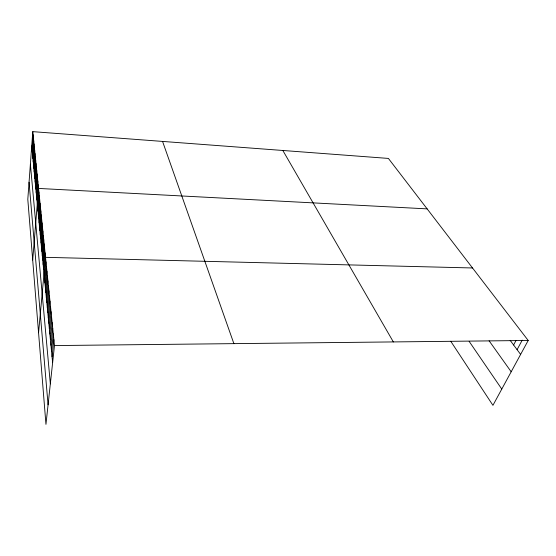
<?xml version="1.0" encoding="UTF-8"?>
<svg xmlns="http://www.w3.org/2000/svg" width="556" height="556" viewBox="0 0 556 556"><rect width="100%" height="100%" fill="white"/><g stroke="black" fill="none" stroke-linecap="round" stroke-linejoin="round"><path stroke-width="0.83" d="M32.783 131.647L27.8 199.319L45.953 424.353L54.481 345.568L32.783 131.647L388.401 158.425L528.2 340.474L492.936 405.338L450.756 341.266M32.012 149.182L33.089 134.67M32.317 152.295L33.402 137.728M32.616 155.437L33.714 140.821M32.922 158.62L34.027 143.948M33.235 161.845L34.354 147.118M33.555 165.104L34.68 150.328M33.867 168.405L35.007 153.574M34.194 171.748L35.341 156.861M34.521 175.133L35.681 160.197M34.847 178.559L36.022 163.568M35.188 182.027L36.369 166.988M35.521 185.544L36.717 170.442M35.869 189.103L37.071 173.952M36.216 192.71L37.433 177.503M36.571 196.358L37.801 181.096M36.925 200.056L38.169 184.745M32.7 260.02L38.545 188.435L427.14 208.875M37.641 207.492L38.913 192.063M38.003 211.224L39.288 195.747M38.371 215.005L39.664 199.472M38.739 218.835L40.046 203.253M39.115 222.713L40.435 207.075M39.49 226.646L40.831 210.953M39.879 230.629L41.227 214.887M40.268 234.667L41.63 218.869M40.664 238.76L42.041 222.907M41.061 242.909L42.458 227.008M41.471 247.114L42.875 231.157M41.881 251.381L43.305 235.369M42.298 255.704L43.736 239.636M42.722 260.083L44.174 243.966M43.153 264.531L44.619 248.351M43.583 269.034L45.071 252.806M38.566 332.724L45.529 257.331L472.524 267.971M44.473 278.243L45.995 261.911M44.932 282.948L46.468 266.567M45.39 287.723L46.947 271.286M45.856 292.567L47.434 276.075M46.329 297.481L47.927 280.94M46.815 302.471L48.428 285.874M47.302 307.537L48.935 290.892M47.802 312.674L49.456 295.98M48.302 317.893L49.977 301.15M48.817 323.196L50.513 306.398M49.331 328.575L51.048 311.728M49.859 334.038L51.597 317.142M50.394 339.591L52.16 322.647M50.943 345.227L52.723 328.242M51.493 350.961L53.3 333.92M52.056 356.785L53.89 339.695M513.605 344.991L515.94 340.606M517.087 349.675L522.216 340.154M54.481 345.568L528.2 340.474M510.172 340.362L520.618 354.422M489.106 340.8L511.179 371.776M469.153 341.391L501.776 389.082M282.837 150.474L393.342 341.926M162.56 141.419L233.888 343.636M31.72 146.11L52.625 362.7M30.385 164.173L50.339 383.862M29.058 182.257L48.066 404.81"/></g></svg>
